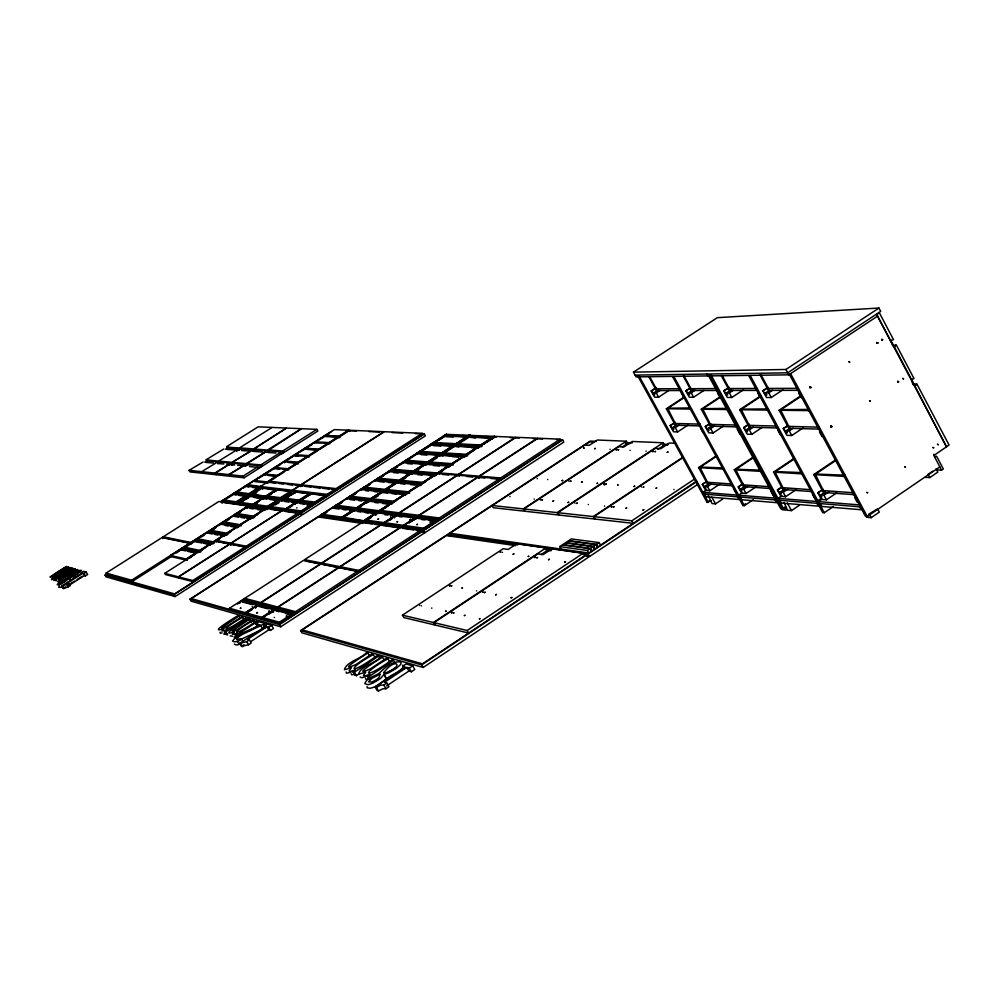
<?xml version="1.0" encoding="UTF-8"?>
<svg xmlns="http://www.w3.org/2000/svg" width="999" height="999" viewBox="0 0 999 999"><rect width="100%" height="100%" fill="white"/><g stroke="black" fill="none" stroke-linecap="round" stroke-linejoin="round"><path stroke-width="1.5" d="M365.534 678.246L366.034 679.382L368.281 679.22M351.186 673.726L351.66 674.824L355.519 674.138M203.122 462L189.073 470.329L189.997 471.903L202.61 473.276L201.673 471.665L189.073 470.329M223.676 449.051L206.019 459.802L219.418 461.238M229.133 465.084L229.183 464.148M251.024 451.073L232.63 461.963C235.477 462.724 228.471 466.808 233.928 463.361M876.785 343.356L878.321 342.844L877.459 342.857M898.026 381.78C899.312 380.582 898.501 383.416 897.614 381.306M367.008 686.55L367.22 687.799L370.055 688.249A11.701 2.972 -30.3 0 0 374.987 686.675C383.067 682.604 388.012 675.761 396.89 673.026M881.917 340.209C882.716 338.199 883.553 341.121 881.642 339.248M882.354 339.735L881.605 340.06M403.509 666.196L402.784 668.006L398.813 671.678M234.266 636.788L234.503 637.687L237.65 637.037M430.694 522.065L429.995 522.489L430.744 522.077M397.565 521.628L396.865 522.015L397.565 521.578M346.079 671.965L346.478 673.176L350.949 672.277M229.433 464.985L229.121 464.173L214.997 473.089L201.948 471.703L202.884 473.301L215.959 474.725L214.997 473.089M286.263 616.158L287 615.721L286.313 616.183M268.719 611.4L269.443 610.976L268.818 611.425M633.978 486.513L634.677 486.138M634.665 486.201L634.065 486.538M307.742 505.656L307.105 506.031L307.729 505.644M296.641 508.004L296.965 507.742M597.539 483.241L596.915 483.578L597.552 483.179M220.03 632.167L220.167 633.154L222.14 632.891M60.177 581.805L60.614 582.442M618.131 449.937L618.781 449.587L618.169 449.962M383.903 674.525L380.656 678.408L372.889 683.079A11.701 2.947 -30.3 0 1 367.957 684.652L364.822 683.666C367.058 676.785 376.735 676.223 380.744 671.815C385.789 666.645 393.556 660.701 401.123 662L400.699 664.41L396.715 668.081L389.273 672.552L383.903 674.525L385.989 678.121M652.759 451.648L653.446 451.286L652.846 451.673M510.077 496.503L509.827 496.69M568.756 481.168L569.043 480.931M394.218 517.682L394.93 517.282L394.243 517.707M547.602 479.595L547.789 479.42M897.751 382.105L897.739 381.431M876.772 342.42L877.184 343.356M57.892 580.981L57.805 581.693L60.402 580.956M51.623 578.995L51.523 579.695L54.083 578.97M237.65 465.297L245.304 466.021L247.627 463.761M224.475 632.617L223.976 634.353L227.06 633.703M69.318 578.409L61.513 583.866A7.755 1.274 -31 0 1 58.579 585.002L57.205 584.59L58.554 583.041L67.795 577.747L72.415 573.888L78.896 570.541L81.331 570.342L77.522 574.088L69.318 578.409L70.754 580.794M59.328 586.026L58.666 587.262L60.015 587.4A7.755 1.286 -31 0 0 62.949 586.263M604.183 485.039L604.557 484.977M54.495 579.17L53.821 580.431L56.006 579.857M830.718 426.898L830.931 425.961L831.23 426.898M266.895 452.36L269.293 450.749L268.306 449.575L301.311 428.683L286.613 428.059L254.133 448.576L255.107 449.737L252.747 451.311M267.195 452.385L269.58 450.237L254.395 449.026M259.915 467.382L262.375 465.746L261.363 464.547L279.695 452.922L279.882 454.258L280.969 454.046L260.077 467.669L249.45 466.508M281.868 453.471L284.303 451.835L283.304 450.636L316.87 429.358L317.844 431.031L282.03 453.746L278.933 453.246M220.304 462.112L217.645 463.424L219.93 461.138M238.524 450.249L240.747 448.089M238.798 450.274L241.046 448.838L240.522 447.952L254.907 449.013M234.216 463.386C228.184 466.87 236.139 462.874 232.904 461.988L250.699 450.849M252.447 451.286L254.72 449.075M243.331 466.034L228.808 474.562L215.285 473.126L216.234 474.75L229.782 476.223L228.808 474.562M243.631 466.058L243.169 465.484M247.54 464.61L233.704 463.336M245.604 466.046L248.014 464.435L247.128 463.636M204.795 462.225L207.005 460.801L206.343 460.039M225.349 449.275L227.635 447.752L226.686 446.64L258.142 426.835L271.84 427.422M431.531 608.129L431.93 608.104M274.475 617.494L274.201 617.444M534.115 499.038L534.315 499.113M414.061 520.117L414.273 520.192M388.711 672.015L395.666 667.956M641.445 486.838L641.483 487.037M788.998 373.663L865.546 516.358L867.244 516.508L939.847 466.895M866.745 517.282L871.165 517.682L879.307 512.112L877.559 508.841L868.518 514.335M925.211 477.335L929.782 477.597L937.824 472.102L936.1 468.843M936.912 469.905L941.57 470.154L943.331 468.956L936.6 456.231L934.852 457.43M932.654 471.203L928.059 474.338L929.782 477.597M748.763 375.612L822.676 512.574L824.275 512.724L833.278 506.605M708.079 374.812L780.856 508.891L783.84 509.153L786.4 507.43M784.09 502.497L787.549 510.264L791.47 510.614L799.237 505.357M836.725 492.832L826.423 499.825L821.453 499.438L817.856 492.757L822.989 489.273M817.856 492.757L822.239 490.184M853.683 492.769L822.889 490.559L823.913 492.47L824.787 491.883M818.381 492.794L820.616 496.928L821.94 497.04L820.816 494.967L825.311 491.92M820.816 494.967L823.925 495.192L829.083 491.708M820.504 498.888L816.683 501.473L777.984 498.364L781.842 495.754M822.09 499.013L818.268 501.598L859.402 504.895M811.101 489.71L782.442 487.649L783.441 489.51L784.29 488.936M795.841 489.835L785.626 496.728L780.956 496.366L777.434 489.872L780.107 493.931L781.355 494.03L780.269 492.02L784.789 488.973M780.269 492.02L783.191 492.232L788.298 488.786M824.5 494.505L813.76 474.575L835.501 459.915M816.57 473.464L835.851 460.452M742.457 492.632L738.623 495.204L775.012 498.126M784.028 491.471L773.551 472.14L794.193 458.291M776.248 471.066L794.118 459.065M743.356 483.441L738.224 486.875L741.645 493.169L746.053 493.518L756.343 486.6M672.614 376.685L742.931 505.556L745.516 503.821M742.931 505.556L744.342 505.681L753.383 499.587M777.434 489.872L781.255 487.3M777.934 489.91L781.755 487.337M637.724 375.824L707.117 502.397L709.69 500.674M707.117 502.397L711.026 500.786M738.224 486.875L742.544 484.328M708.266 495.479L712.025 503.558L715.521 503.871L722.901 498.926M770.454 486.788L742.919 484.802L743.893 486.613L745.192 486.088L740.921 488.948L741.982 490.896L740.808 490.809L738.686 486.913M740.921 488.948L743.668 489.16L748.825 485.701M594.318 442.07L589.647 441.858L449.95 533.254L588.773 553.009L696.403 481.268M402.709 666.221L405.082 666.907L375.037 686.912L377.147 690.534L378.509 690.971L382.929 688.748L385.914 688.736L388.973 686.688L386.85 683.054L384.453 682.305L406.818 667.419L409.278 668.131L411.376 671.765L414.785 669.492L412.674 665.858L406.094 663.973L402.709 666.221L404.108 668.631M300.599 630.569L421.678 664.897L586.763 554.87L588.199 557.417L423.164 667.469L301.91 632.829L300.599 630.569L447.09 534.74L517.694 544.917M449.538 536.201L448.264 533.966L588.099 553.983L696.865 481.493M586.45 556.081L589.522 556.53L698.251 484.028M803.271 427.822L791.757 435.514L786.9 435.352L783.253 428.608L787.15 426.011M783.253 428.608L787.674 426.024M720.067 483.941L709.839 490.771L705.694 490.447L702.334 484.328L706.231 481.73M702.334 484.328L706.668 481.768M783.778 428.621L786.026 432.804L787.324 432.842L786.201 430.744L790.097 428.146M702.784 484.365L704.857 488.149L705.968 488.236L704.932 486.338L708.766 483.778M786.201 430.744L789.235 430.831L793.081 428.271M704.932 486.338L707.529 486.538L711.363 483.978M744.492 488.523L734.265 469.755L753.446 456.943M736.862 468.706L753.621 457.505M706.755 489.735L702.871 492.332L737.225 495.092M762.112 427.472L751.81 434.328L747.227 434.178L743.681 427.622L748.825 424.213M383.853 659.54L382.492 657.192L380.881 656.73C376.123 662.874 360.04 666.271 358.616 674.15L365.734 672.24L363.411 675.411L364.885 675.898L369.98 674.375L367.245 676.186L368.856 676.698L393.469 660.339L394.855 662.724M743.681 427.622L749.312 424.225M744.168 427.634L746.365 431.693L747.589 431.73L746.49 429.707L750.349 427.135M746.49 429.707L749.35 429.782L753.209 427.21M789.947 430.369L779.108 410.239L801.036 395.666M781.892 409.091L801.36 396.153M707.854 484.54L698.588 467.594L716.695 455.556M701.086 466.583L716.47 456.343M375.037 686.912L376.398 687.349L380.819 685.114L383.791 685.089L386.85 683.054M409.278 668.131L412.674 665.858M583.354 553.109L552.135 548.651L543.044 554.67L537.762 553.883L434.003 622.652L467.17 630.494L583.354 553.109L584.79 555.656L422.477 663.823L302.247 629.894L446.403 535.576L515.596 545.616M561.138 549.075L559.74 546.59L587.337 550.461L589.997 548.688L591.42 551.236M593.056 546.653L565.322 542.882L562.724 544.605L590.397 548.426L593.056 546.653L594.48 549.2M596.103 544.63L568.306 540.909L565.721 542.619L593.443 546.391L596.103 544.63L597.527 547.165M599.15 542.594L571.291 538.923L568.693 540.646L596.503 544.355L599.15 542.594L600.574 545.142M631.88 520.791L633.291 523.339L595.317 519.093L593.943 516.633L631.88 520.791L695.017 478.746M386.563 685.926L408.916 671.041L411.376 671.765M723.438 426.098L713.061 432.979L708.753 432.842L705.294 426.486L707.891 430.432L709.04 430.469L707.966 428.496L710.664 428.571L714.56 425.999M749.612 427.947L739.735 409.715L760.551 395.954M782.854 389.847L771.29 397.515L766.483 397.502L762.824 390.709L765.609 394.917L766.882 394.917L765.758 392.819L769.605 390.259M742.419 408.603L760.439 396.678M375.312 658.029L373.276 654.545C345.554 669.792 348.938 676.173 377.035 655.631L378.633 656.081L379.995 658.416M765.758 392.819L768.755 392.819L772.614 390.259M358.966 673.975L356.418 675.674L354.857 675.174L352.809 671.678L355.507 669.892L350.524 671.403L349.101 670.928L351.398 667.819L344.443 669.705C345.991 661.95 361.675 658.641 366.433 652.584L367.994 653.021L369.33 655.332M366.433 663.91L370.242 661.388M352.809 671.678L354.37 672.165L378.633 656.081M546.191 547.802L516.982 543.618L508.154 549.45L503.196 548.701L402.435 615.184L433.454 622.514L546.191 547.802L547.577 550.262L541.108 554.557M593.319 516.57L594.68 519.03L559.128 515.059L557.792 512.687L593.319 516.57L682.779 457.28M593.943 516.633L682.604 457.879M382.492 657.192C380.656 658.116 348.676 678.296 370.242 668.955L386.326 658.291L387.949 658.753L389.997 662.3M387.949 658.753C359.665 674.3 363.486 680.756 391.833 659.877L393.469 660.339M559.74 546.59L562.337 544.867L589.997 548.688M73.701 577.122L74.913 576.323M390.497 516.92L390.584 516.87M675.312 422.24L670.167 425.624L673.551 431.793L677.622 431.93L687.924 425.137M557.205 512.612L558.541 514.997L525.187 511.276L523.888 508.966L557.205 512.612L663.099 442.757L664.397 445.129L657.941 449.388M728.908 387.462L723.738 390.859L727.309 397.452L731.83 397.465L743.481 389.785M557.792 512.687L655.244 448.389L660.826 448.651L669.367 443.019L675.336 443.269M877.597 316.109L788.798 374.837L636.088 376.885L633.478 372.14L785.913 369.48L878.945 308.029L880.706 311.351L787.712 372.827L635.114 375.112M705.294 426.486L709.178 423.913M705.756 426.498L709.64 423.926M736.763 426.885L710.988 426.186L709.989 424.375L710.826 423.826M762.824 390.709L767.956 387.312M763.336 390.709L767.182 388.161M367.994 653.021C366.271 653.908 334.665 673.788 355.856 664.585L371.703 654.095L373.276 654.545M707.966 428.496L711.862 425.924M523.326 508.903L524.625 511.213L493.269 507.717L492.007 505.482L523.326 508.903L626.373 441.221L627.634 443.519L622.414 446.953M689.76 388.261L685.851 390.821L689.335 397.215L693.581 397.227L704.008 390.384M523.888 508.966L618.693 446.69L623.938 446.928L632.255 441.471L663.099 442.757M670.167 425.624L674.462 423.089M723.738 390.859L729.395 387.462M670.604 425.636L672.702 429.458L673.788 429.495L672.739 427.572L676.598 425.037M710.851 426.785L701.273 409.203L720.616 396.466M757.08 388.474L728.758 388.561L729.782 390.447L730.631 389.885M724.225 390.859L726.435 394.942L727.647 394.942L726.535 392.907L731.118 389.885M703.858 408.116L720.766 396.978M672.739 427.572L675.274 427.647L679.145 425.099M726.535 392.907L729.357 392.907L733.241 390.347M656.355 387.587L651.186 390.971L654.582 397.177L658.603 397.19L668.943 390.409M685.851 390.821L690.209 388.261M717.482 388.599L690.559 388.686L691.545 390.522L692.382 389.972M686.301 390.821L688.461 394.78L689.597 394.78L688.511 392.807L692.844 389.972M675.711 425.824L666.358 408.741L683.316 397.614M688.511 392.807L691.171 392.807L695.017 390.272M668.855 407.679L684.377 397.502M250.724 641.62L268.768 629.87L270.554 630.394L273.489 628.471L271.666 625.362L266.883 623.988L263.961 625.898L265.172 627.959M294.418 613.199L294.842 613.935L279.982 623.613L279.558 622.889L294.668 613.261L293.132 614.273L275.811 609.652L275.387 608.94L276.898 607.954L277.56 608.741L274.65 610.626M438.174 519.48L438.586 520.204L424.188 529.595L423.763 528.871L438.461 519.517L438.049 518.781L418.019 516.196L416.558 517.157L416.958 517.869L436.975 520.491L438.461 519.517M263.961 625.898L265.684 626.398L239.698 643.319L241.533 646.415L248.539 644.742L251.186 643.019L249.35 639.909L247.615 639.36L266.945 626.76L268.731 627.285L270.554 630.394M189.91 599.2L279.458 624.575L422.639 531.206L423.888 533.391L280.744 626.785L191.071 601.161L189.91 599.2L318.843 516.246L372.265 523.951M445.267 435.839C443.943 434.203 445.641 437.212 446.59 434.99L446.228 434.34L319.892 515.584L423.788 530.457L562.649 439.91L563.848 442.07L425.037 532.642L421.978 532.192M651.186 390.971L655.481 388.436M680.444 388.723L655.868 388.798L656.842 390.572L657.667 390.047M651.61 390.959L653.721 394.805L654.795 394.817L653.733 392.882L658.091 390.047M653.733 392.882L656.243 392.894L660.127 390.347M448.264 533.966L590.222 441.083L596.453 441.358M255.444 623.226L253.659 620.192L252.472 619.855L236.726 630.107L232.23 631.143L249.663 619.043L251.448 622.065M633.478 372.14L717.319 317.67L878.945 308.029M253.659 620.192C230.469 633.091 230.532 638.885 256.493 621.003L257.692 621.353L236.363 635.227L235.19 634.852L237.562 633.316L232.33 634.328L234.565 631.693C215.347 638.461 250.05 617.757 248.489 618.706L249.663 619.043M273.589 609.74L257.03 605.319L245.579 612.737L261.925 617.32L273.589 609.74L274.013 610.464L262.113 617.969L262.525 618.693M258.391 604.42L274.987 608.828L276.498 607.854L276.923 608.566L275.412 609.552L258.391 604.42L259.877 603.458L260.289 604.158M261.139 602.647L277.784 607.017L338.723 567.395L320.954 563.861L261.139 602.647L261.963 604.045M339.872 566.645L400.012 527.547L381.131 524.825L322.078 563.124L322.889 564.522L340.696 568.081L339.872 566.645L322.078 563.124M385.527 524.1L384.465 522.664L403.421 525.337L414.735 517.981L415.134 518.681L417.969 516.845L417.557 516.133L398.351 513.661L396.915 514.597L416.496 517.807L416.096 517.095L396.915 514.597M416.096 517.095L417.557 516.133M413.698 515.984L400.374 514.26L399.575 512.862L418.806 515.334L477.934 476.885L478.746 478.296M263.399 618.93L262.312 617.432L273.988 609.852L291.271 614.472L291.696 615.197L279.558 622.889M279.021 608.553L278.184 607.117L339.148 567.482L357.692 571.166L358.529 572.627M340.297 566.733L358.866 570.404L359.702 571.865L341.134 568.156L340.297 566.733L400.474 527.609L420.167 530.444L421.004 531.893L280.232 623.688L191.308 598.601L318.182 516.97L362.687 523.439M404.97 526.86L403.871 525.399L415.197 518.031L435.177 520.666L435.589 521.391L423.763 528.871M420.079 516.808L419.268 515.397L478.434 476.923L499.587 478.671L500.399 480.119M484.89 477.997L480.344 477.622L479.545 476.198L537.949 438.224L560.189 439.173L560.988 440.609L424.475 529.632L364.423 521.091M276.923 608.566L274.013 610.464M403.958 526.723L403.546 526.011L406.343 524.413M408.853 522.777L412.624 520.317M269.218 613.935L273.114 611.413M409.315 522.839L413.087 520.379M416.958 517.869L418.706 516.945M417.232 517.907L415.884 518.781L415.197 518.031M415.522 519.193L417.969 516.845M257.68 626.947L255.881 623.888L259.141 621.765L265.085 623.476L266.296 625.524M249.45 630.931L256.98 626.036M255.881 623.888L260.589 625.262C251.161 629.757 239.148 632.367 232.567 640.996C235.202 644.193 248.039 636.488 236.626 639.572L237.799 637.374L242.133 634.527L265.085 623.476M234.378 644.068C236.263 646.316 240.422 643.868 242.22 642.444M239.698 643.319L246.703 641.633L249.35 639.909M268.731 627.285L271.666 625.362M241.533 646.415L244.131 644.73M262.312 617.432L279.37 622.227L291.271 614.472M275.387 608.94L292.695 613.536L294.243 612.537L294.668 613.261M278.184 607.117L295.542 611.675L357.692 571.166M358.866 570.404L420.167 530.444M403.871 525.399L423.638 528.184L435.177 520.666M416.558 517.157L436.551 519.767L438.049 518.781M419.268 515.397L439.323 517.957L499.587 478.671M479.545 476.198L500.724 477.934L560.189 439.173M240.197 617.981L239.023 615.983L221.79 627.909L226.211 626.885L241.758 616.77L244.093 619.105M256.643 605.207L240.759 600.961L229.52 608.229L245.205 612.637L258.192 604.969M295.542 611.675L296.403 613.149L243.556 599.15L242.095 600.099L258.017 604.32L259.503 603.359L259.915 604.058M244.792 598.351L260.751 602.547L320.542 563.773L303.496 560.377L244.792 598.351L245.604 599.725M304.595 559.665L321.666 563.036L380.694 524.762L362.562 522.165L304.595 559.665L305.394 561.038M366.883 521.441L365.846 520.042L384.028 522.602L395.129 515.397L395.529 516.096M378.059 512.137L396.466 514.535L397.902 513.598L398.301 514.298L396.865 515.234L378.059 512.137L379.47 511.226L397.902 513.598M380.669 510.439L399.125 512.812L457.18 475.162L437.699 473.551L380.669 510.439L381.456 511.813L390.696 513.011M438.773 472.852L458.279 474.45L515.596 437.287L495.104 436.413L438.773 472.852L439.548 474.213M384.465 522.664L395.579 515.459L414.735 517.981M399.575 512.862L457.654 475.199L477.934 476.885M458.741 474.488L516.083 437.3L537.425 438.211L479.058 476.161L458.741 474.488L459.528 475.886M396.603 515.197L395.267 516.058L390.796 515.472M245.804 613.973L245.392 613.274L251.973 609.215M388.124 520.904L390.597 519.293M252.347 609.315L246.216 613.498M259.041 605.194L257.667 606.081L267.919 608.828M389.81 520.154L392.27 518.556M396.241 516.196L397.577 515.322M242.907 617.107C220.13 629.795 219.905 635.551 245.667 617.894L248.014 620.242M224.625 631.555L225.774 631.905L227.56 634.927L226.411 634.565L224.625 631.555L226.973 630.032L221.853 631.043L224.076 628.446C205.17 635.152 239.485 614.685 237.874 615.659L239.023 615.983M225.774 631.905L246.84 618.231M354.907 510.152L354.283 509.453L354.907 510.152L353.634 510.976L353.009 510.277L342.345 517.145L343.356 518.518L322.502 515.546L321.753 514.235L342.108 517.12L352.759 510.239L353.147 510.914L350.274 510.526M354.046 509.415L354.42 510.089L333.903 506.78L355.806 509.19M348.676 508.054L336.588 506.481L335.839 505.182L356.493 507.842L367.108 500.986L367.495 501.648M368.381 500.162L368.768 500.824L347.952 497.739L368.381 500.162L369.767 499.275L370.392 499.975L370.017 499.3L368.631 500.199L369.268 500.886L368.631 500.199M355.219 497.989L350.624 497.452L349.875 496.153L370.829 498.588L381.418 491.758L381.805 492.42M382.692 490.934L383.067 491.608L361.963 488.723L382.692 490.934L384.066 490.047L384.69 490.746L384.315 490.084L382.942 490.971L383.566 491.658L382.942 490.971M370.417 489.06L364.623 488.449L363.873 487.15L385.127 489.373L395.679 482.554L396.066 483.229M383.591 475.524L378.446 478.833L378.309 478.209L399.375 480.182L400.137 481.655L399.5 480.969L397.327 482.405L376.311 480.394L375.936 479.745L396.953 481.743L398.314 480.856L398.951 481.543L398.576 480.881L397.202 481.768L397.839 482.455L397.202 481.768M399.375 480.182L409.902 473.389L410.277 474.05L405.719 473.663M405.706 482.03L401.061 481.593L400.299 480.269L410.839 473.464L411.226 474.138L412.737 473.339L414.11 472.452L413.736 471.79L411.538 473.239L389.86 470.779L411.163 472.577L412.525 471.69L413.161 472.377L412.787 471.715L411.426 472.589L412.05 473.276L411.426 472.589M397.502 466.583L392.357 469.88L392.232 469.255L413.586 471.016L424.076 464.248L424.45 464.91L421.378 464.672M415.284 472.415L414.523 471.091L425.037 464.31L425.412 464.985L426.935 464.185L428.296 463.311L427.922 462.637L425.711 464.098L403.746 461.85L425.337 463.436L426.698 462.549L427.072 463.211M412.4 462.025L406.356 461.588L405.619 460.289L427.747 461.875L438.211 455.132L438.586 455.794L435.676 455.606M442.432 454.183L442.058 453.521L439.835 454.982L417.594 452.947L439.46 454.32L440.821 453.446L441.196 454.108M430.544 445.492L420.317 452.072L419.955 451.423L441.87 452.772L452.297 446.041L452.672 446.703M431.768 444.705L431.393 444.056L453.546 445.229L454.907 444.355L455.282 445.017M436.663 441.558L434.115 443.194L433.741 442.545L455.944 443.693L466.346 436.975L466.72 437.637M470.579 436.026L470.204 435.364L467.969 436.838L445.167 435.202L467.594 436.176L468.943 435.302L469.318 435.964M354.283 509.453L355.906 508.591L354.533 509.478M356.868 508.503L367.357 501.011L367.994 501.71L369.268 500.886M370.829 498.588L371.453 499.288L371.079 498.613L381.668 491.783L382.305 492.482M397.24 483.341L396.865 482.667L385.502 490.034L395.941 482.579L396.566 483.266L397.839 482.455M399.75 480.844L410.164 473.414L410.789 474.1L412.05 473.276M414.223 471.703L413.836 471.041L424.338 464.26L424.975 464.947L426.236 464.135L425.599 463.449L426.236 464.135M425.599 463.449L427.222 462.587L425.861 463.474M428.121 462.537L438.474 455.144L439.11 455.831L440.372 455.02L439.722 454.333L440.372 455.02M439.722 454.333L441.346 453.471L439.997 454.358M442.245 453.434L452.572 446.053L453.209 446.728L454.458 445.929L453.821 445.254L454.458 445.929M453.821 445.254L455.444 444.393L456.193 445.716M456.318 444.355L466.62 436.988L467.257 437.662L468.506 436.863L467.869 436.188L468.506 436.863M467.869 436.188L469.48 435.327L470.229 436.65M353.246 510.302L342.345 517.145M356.73 507.867L367.607 501.048M368.881 500.224L370.254 499.338L371.029 500.661M371.079 498.613L381.918 491.808M383.191 490.996L384.565 490.109L385.327 491.433M385.377 489.398L396.191 482.604M397.452 481.793L398.826 480.906L399.588 482.23M399.625 480.207L410.414 473.426M411.675 472.614L412.787 471.715M413.836 471.041L424.6 464.285M428.009 461.9L438.736 455.157M442.132 452.784L452.834 446.066M454.083 445.267L455.444 444.393M456.218 443.706L466.883 437M468.131 436.201L469.48 435.327M342.982 517.245L365.01 520.979L364.872 520.329L365.659 521.703L343.756 518.581L342.982 517.245L353.658 510.364L354.283 511.063M356.943 509.34L355.557 510.239L354.932 509.54C356.243 507.242 358.042 511.013 356.493 507.842M371.491 511.026L358.154 509.29L357.38 507.954L368.269 501.123L368.643 501.785L366.283 503.309M369.68 500.936L369.293 500.274L370.916 499.413L371.303 500.074L369.917 500.961L368.394 501.76L368.019 501.098M371.728 498.701L382.592 491.883L371.728 498.701L372.502 500.024M385.864 490.871L384.24 491.733L383.604 491.033C384.902 488.761 386.738 492.495 385.127 489.373M386.8 490.796L386.039 489.473L396.865 482.667M399.887 481.63L398.514 482.517L397.877 481.83L399.5 480.969M412.487 473.314L412.112 472.652L413.736 471.79M426.673 464.16L426.286 463.499L427.922 462.637M439.173 455.194L428.708 461.95L439.435 455.207L439.822 455.869L439.435 455.207M440.434 454.383L441.071 455.057L440.434 454.383L442.058 453.521M443.593 454.158L442.832 452.834L453.284 446.091L453.921 446.765L453.284 446.091M455.944 443.693L456.793 445.104L455.169 445.966L454.533 445.292L455.881 444.418L456.531 445.092M457.679 445.067L456.93 443.743L467.332 437.025L467.982 437.699L467.332 437.025M469.13 436.238L492.682 437.262L493.056 437.937L469.505 436.9L469.13 436.238L470.479 435.377L470.854 436.039L468.956 436.888L468.581 436.213L470.204 435.364M343.231 517.27L353.896 510.389M354.932 509.54L356.556 508.678M357.38 507.954L368.269 501.123M369.293 500.274L370.916 499.413M383.604 491.033L385.239 490.172M400.299 480.269L411.101 473.489L411.476 474.15M414.523 471.091L425.287 464.335L425.412 464.985M442.832 452.834L453.546 446.103M433.241 444.792L453.921 445.891L456.156 444.43M456.93 443.743L467.607 437.038M343.469 517.307L354.146 510.427L376.173 513.961L377.485 513.111L376.835 512.4L377.222 513.086M355.419 509.602L356.805 508.703L377.997 511.451L378.384 512.137L376.973 513.049L355.419 509.602L395.129 515.397M357.867 508.016L368.506 501.148L389.947 503.721L379.083 510.751L357.63 507.992M392.657 501.96L371.166 499.438L369.78 500.324L391.246 502.872L392.657 501.96L393.306 502.672L392.919 501.998L391.508 502.909L392.157 503.621L391.508 502.909M371.978 498.726L372.615 499.425L372.227 498.751L382.842 491.908L404.97 494.93L402.073 494.617M384.103 491.096L406.268 494.093L384.103 491.096L385.489 490.197L407.667 493.181M386.039 489.473L386.925 490.184L386.538 489.522L397.115 482.692L419.168 484.815L419.555 485.502M397.577 482.43L399.762 480.994L422.515 483.778L422.127 483.104L420.716 484.003L421.378 484.715L420.716 484.003M400.562 480.294L401.198 480.981L400.811 480.307L411.363 473.514L433.703 475.412L434.09 476.098M436.775 474.35L435.377 475.262L412.624 472.702L413.986 471.815L436.388 473.676L437.05 474.375L436.663 473.701L435.264 474.6L435.914 475.299L435.264 474.6M414.785 471.116L415.422 471.803L415.047 471.128L425.549 464.348L448.189 466.034L448.576 466.72M425.974 464.11L428.171 462.662L450.874 464.31L451.536 465.01L451.148 464.323L449.75 465.222L450.412 465.921L449.75 465.222M428.971 461.963L429.607 462.649L429.22 461.988L439.71 455.219L462.637 456.693L463.024 457.367M465.696 455.644L464.31 456.543L441.333 455.082L440.959 454.42L442.32 453.534L465.309 454.97L465.971 455.656L465.596 454.982L464.198 455.881L464.86 456.58L464.198 455.881M443.106 452.847L443.743 453.521L443.369 452.859L453.808 446.128L477.047 447.377L477.435 448.052L471.228 447.714M455.069 445.317L456.418 444.443L479.707 445.654L480.094 446.328L478.708 447.227L455.444 445.979L455.069 445.317L478.321 446.553L479.707 445.654M457.192 443.756L457.842 444.43L457.467 443.768L467.882 437.05L491.408 438.086L491.783 438.761M355.319 510.202L354.033 511.026L353.658 510.364M382.717 492.519L383.991 491.708M398.264 482.492L396.99 483.316L396.615 482.642M439.548 455.856L440.809 455.044M453.658 446.753L454.907 445.954M467.707 437.687L468.956 436.888M359.19 507.892L361.551 506.368M376.148 497.14L378.509 495.616M400.936 480.956L405.619 477.934M415.159 471.778L418.918 469.542M429.345 462.624L437.462 457.579M446.091 451.823L452.609 447.614M457.567 444.418L466.945 438.549M364.373 520.267L375.274 513.211M376.573 512.362L377.997 511.451M372.227 498.751L393.743 501.261L404.583 494.255M405.881 493.419L407.28 492.507M386.538 489.522L408.366 491.808L419.168 484.815M420.454 483.978L420.841 484.665L398.389 481.88L420.454 483.978L421.853 483.079M400.811 480.307L422.939 482.38L433.703 475.412M412.624 472.702L434.99 474.575L436.388 473.676M415.047 471.128L437.462 472.977L448.189 466.034M451.261 464.985L449.862 465.884L426.81 463.536L449.475 465.209L450.874 464.31M429.22 461.988L451.948 463.611L462.637 456.693M440.959 454.42L463.923 455.856L465.309 454.97M443.369 452.859L466.383 454.27L477.047 447.377M457.467 443.768L480.769 444.967L491.408 438.086M492.682 437.262L494.055 436.363L494.443 437.05M364.623 520.304L375.524 513.249L376.173 513.961M376.835 512.4L378.509 511.513L379.283 512.887M379.333 510.776L390.459 503.783L379.595 510.814C381.044 511.538 377.684 515.059 376.748 512.986L365.846 520.042M393.743 501.261L394.393 501.973L394.006 501.286L404.845 494.28L405.494 494.992L404.845 494.28M406.143 493.444C409.74 491.795 405.407 492.944 406.531 494.118M408.366 491.808L409.016 492.507L408.628 491.833L419.43 484.84L420.079 485.551L419.43 484.84M423.588 483.079L423.201 482.405L433.966 475.437L434.627 476.136L435.914 475.299M437.462 472.977L438.124 473.688L437.737 473.002L448.464 466.058L449.125 466.758L450.412 465.921M451.948 463.611L452.609 464.31L452.222 463.636L462.924 456.705L463.586 457.405L464.86 456.58M469.418 453.434L467.045 454.97L466.658 454.295L477.322 447.39L477.984 448.089L479.27 447.252L478.608 446.565L478.983 447.24M478.608 446.565L480.269 445.679L481.031 447.04M480.769 444.967L481.431 445.654L481.056 444.98L491.683 438.099L492.357 438.786L493.631 437.962L492.957 437.275L493.631 437.962M492.957 437.275L494.63 436.388L493.244 437.287M364.872 520.329L375.774 513.274M377.085 512.437L378.509 511.513M391.77 502.934L392.919 501.998M405.107 494.305L394.006 501.286M408.628 491.833L419.692 484.865M420.991 484.028L422.127 483.104M434.24 475.462L423.201 482.405M435.527 474.625L436.663 473.701M448.738 466.083L437.737 473.002M450.025 465.247L451.148 464.323M463.199 456.73L452.222 463.636M464.485 455.894L465.871 454.995L466.633 456.356M466.658 454.295L477.609 447.402M478.883 446.578L480.269 445.679M481.056 444.98L491.97 438.111M365.971 520.167L372.028 516.246M384.303 508.304L389.135 505.182M369.543 500.299L391.645 503.558L393.044 502.647M394.13 501.948L396.541 500.387M425.711 481.506L423.326 483.054L422.939 482.38M439.036 472.889L442.619 470.579M466.383 454.27L466.77 454.957L473.876 450.349M481.156 445.641L484.702 443.344M487.062 441.82L490.609 439.523M383.354 509.115L385.764 507.554M435.651 475.287L437.05 474.375M439.31 472.914L442.894 470.591M464.585 456.555L465.971 455.656M483.803 444.13L490.884 439.548M237.412 604.07L239.91 602.459M366.233 520.729L371.079 517.582M242.732 600.836L241.383 601.71L240.759 600.961M426.698 462.549L405.082 460.989L321.316 514.96L325.924 515.621M406.106 460.327L444.767 435.539M445.167 435.202L446.478 434.353L468.943 435.302M347.864 498.339C347.227 496.703 348.863 499.275 346.616 499.138L346.241 498.489L346.84 499.163M361.863 489.323C361.238 487.687 362.862 490.259 360.614 490.122L360.239 489.473L360.851 490.147M375.824 480.344C375.199 478.708 376.835 481.281 374.588 481.143L374.213 480.494L374.825 481.168M389.747 471.391C389.123 469.755 390.746 472.315 388.511 472.177L388.136 471.54L388.748 472.202L386.176 473.863M403.621 462.462C403.009 460.826 404.632 463.386 402.385 463.249L402.023 462.599L402.634 463.274L400.062 464.922M440.821 453.446L418.931 452.085L419.293 452.734L416.233 454.345L415.859 453.696L416.483 454.358L406.231 460.964M322.352 514.922L327.572 511.563M336.438 505.856L341.646 502.509M350.487 496.828L355.669 493.494M364.485 487.824L369.655 484.49M426.311 453.071L420.179 452.684L419.443 451.398L420.067 452.06L430.282 445.479M431.506 444.692C429.445 443.743 433.966 445.204 432.729 443.206L454.907 444.355M438.623 444.068L433.966 443.818L433.229 442.52L433.853 443.181L444.043 436.625L443.419 435.964L444.043 436.625M323.888 514.11L326.498 512.437M337.974 505.057L341.883 502.547M352.01 496.016L355.906 493.518M366.021 487.012L369.892 484.515M379.97 478.034L383.841 475.549M393.893 469.08L397.739 466.595M407.767 460.152L410.327 458.504M439.21 439.922L444.305 436.638M445.529 435.851L446.853 435.002L446.478 434.353M231.83 544.48L230.981 543.206L281.955 510.576M231.094 543.231L282.068 510.589M289.698 499.999L285.264 499.425L284.752 498.226L299.101 500.074L309.103 493.668L310.04 494.942M272.153 507.967L271.228 506.718L285.776 508.766L295.816 502.347L296.179 502.959L291.671 502.372M297.015 501.573L297.377 502.197L282.28 499.65L297.015 501.573L298.314 500.736L298.676 501.361L295.966 502.934M287.063 510.089L286.126 508.816L296.166 502.385L311.8 505.032L308.604 504.607M297.365 501.623L313.024 504.245L297.365 501.623L298.676 500.786L314.348 503.396L301.373 511.538L301.748 512.175L314.348 503.396M299.887 500.174L314.772 502.085L315.734 503.371L300.399 501.386L299.887 500.174L309.89 493.756L324.937 495.554L325.899 496.853M286.301 509.977L285.939 509.353L291.159 506.181M299.101 500.074L299.463 500.699L309.678 494.318M290.259 507.03L292.769 505.419M297.727 502.247L299.25 501.436L296.74 503.034M301.286 499.962L310.252 494.38L309.89 493.756M301.498 499.987L310.252 494.38M314.772 502.085L324.937 495.554M245.23 546.865L215.397 540.996L164.76 573.339L192.757 580.531L245.23 546.865L245.979 548.139M246.266 546.203L247.015 547.477L217.108 541.583L216.396 540.359L246.266 546.203L298.164 512.912L298.901 514.173L174.663 593.906L106.231 574.6M286.126 508.816L301.223 510.939L311.426 504.395M312.65 503.608L313.973 502.759M327.098 494.343L327.834 495.616L293.369 491.52L292.657 490.297L327.098 494.343L335.015 489.26L335.739 490.534M301.973 486.014L301.261 484.802L336.026 488.611L422.202 433.329L422.927 434.59L301.96 512.212L222.29 500.874L331.531 431.493M325.537 496.216L315.359 502.747M105.02 575.124L173.926 594.667L300.287 513.573L301.386 515.484L175.062 596.578L106.056 576.86L105.02 575.124L107.63 573.463M301.311 512.912L424.325 433.966L425.399 435.864L302.41 514.822L301.311 512.912L221.066 501.423L222.078 503.146M267.233 497.09L266.733 495.916L280.457 497.677L290.247 491.421L291.159 492.669L281.368 498.926L268.644 497.277M254.37 505.444L253.484 504.22L267.395 506.168L277.372 500.487M278.396 499.15L278.758 499.75L264.31 497.315L280.032 498.938L267.545 506.755L267.907 507.367L280.032 498.938M292.32 490.259L293.019 491.471L261.226 487.699L260.539 486.525L292.32 490.259L299.937 485.389L300.649 486.6M268.843 481.243L300.924 484.765L383.978 431.705L349.026 430.232L268.843 481.243L269.518 482.417L275.637 483.091M292.657 490.297L300.287 485.427L335.015 489.26M301.261 484.802L384.365 431.718L422.202 433.329M280.457 497.677L280.806 498.289L290.809 492.057M198.764 551.061L183.004 547.677L181.731 548.488L199.126 551.673M200.861 551.735L184.703 548.251L183.991 547.052L199.763 550.424L209.753 544.043L210.489 544.73L211.688 543.968L211.139 543.319L211.688 543.968M212.238 542.457L196.216 539.26L194.955 540.072L210.939 543.281L212.238 542.457L212.787 543.106L211.488 543.931M197.902 539.835L197.203 538.636L213.237 541.82L223.202 535.452L223.751 536.101M226.236 534.515L224.75 535.302L208.129 531.668L224.388 534.69L225.687 533.866L226.236 534.515L224.937 535.339L224.575 534.727L226.061 533.941L226.785 535.164M230.956 531.505L227.223 533.878L226.873 533.266L227.784 534.527L211.076 531.431L210.377 530.232L226.673 533.229L236.601 526.885L237.35 527.572L238.549 526.81L237.987 526.161L238.549 526.81M239.635 525.949L238.149 526.735L221.641 523.351L237.799 526.123L239.086 525.299L239.635 525.949L238.349 526.773M223.888 521.928L240.072 524.675L249.975 518.344L250.337 518.956L247.352 518.481M252.809 517.382L251.523 518.194L234.765 514.997L251.161 517.582L252.847 516.833L253.559 518.056M236.988 513.573L253.434 516.133L263.311 509.827L264.073 510.501L263.511 509.852M247.839 506.655L266.134 508.866M186.426 559.103L196.441 552.697M198.014 552.547L197.652 551.935L199.138 551.148L199.862 552.372M202.809 549.487L200.312 551.073L199.95 550.461L210.127 544.118L210.489 544.73M211.139 543.319L212.625 542.532L213.336 543.756M213.237 541.82L213.786 542.469L213.424 541.858L223.576 535.526L223.938 536.138L225.137 535.377L224.575 534.727M226.873 533.266L237 526.96L237.35 527.572M237.987 526.161L239.285 525.337M240.072 524.675L240.634 525.312L240.272 524.7L250.374 518.406L250.724 519.018L252.847 516.833M263.711 509.89L253.634 516.171L254.545 517.42M264.698 509.103L265.247 509.74L264.698 509.103L266.184 508.304L266.895 509.527M216.396 540.359L266.483 508.354L298.164 512.912M195.367 554.07L186.613 559.677L186.251 559.053L196.266 552.659L180.557 549.238L170.742 555.494L171.453 556.705L185.889 560.039M199.763 550.424L200.125 551.036L206.368 547.052M183.991 547.052L193.781 540.809L211.301 543.893L212.6 543.069M216.084 540.834L219.817 538.449M226.673 533.229L227.035 533.841L230.757 531.468M255.032 515.959L257.492 514.385M189.298 558.116L191.796 556.518M216.284 540.871L220.017 538.486M253.009 517.407L251.923 518.256M255.232 515.984L257.692 514.41M271.228 506.718L281.094 500.412L295.816 502.347M282.28 499.65L283.566 498.838L298.314 500.736M284.752 498.226L294.593 491.945L309.103 493.668M275.287 504.957L278.983 502.597M282.642 500.262L283.916 499.45L284.478 500.087M286.139 498.026L294.955 492.557L291.258 494.905M281.656 501.048L284.128 499.475M286.338 498.051L288.798 496.478M224.176 501.148L223.314 499.962L236.189 501.773L245.667 495.754L246.004 496.341L236.526 502.36L248.376 494.83L234.977 492.557L235.314 493.131M248.376 494.83L247.14 495.616L233.766 493.331L246.803 495.029L248.027 494.243M236.251 492.544L235.914 491.97L248.976 493.643L258.429 487.624L258.766 488.211L249.313 494.23L261.126 486.713L247.552 484.577L248.064 485.177L243.232 488.111M261.126 486.713L259.902 487.5L246.341 485.352L259.565 486.913L260.789 486.126M267.195 481.905L268.069 483.091L254.72 481.605L254.233 480.469L267.195 481.905L276.611 475.911L263.511 474.575L263.848 475.149M264.922 475.124L264.435 473.988L277.547 475.324L286.95 469.343L287.475 469.942M279.645 469.08L275.1 468.656L274.613 467.52L287.887 468.743L297.252 462.787L298.127 463.973M285.252 462.212L284.777 461.076L298.189 462.187L307.542 456.243L308.079 456.843M298.489 456.006L295.379 455.769L294.905 454.632L308.479 455.644L317.807 449.712L318.144 450.299M305.357 448.788L305.02 448.214L318.743 449.113L328.047 443.194L328.384 443.781M315.447 442.382L315.11 441.808L328.983 442.607L338.274 436.688L339.148 437.874M335.751 437.062L325.649 436.538L325.187 435.402L339.198 436.101L348.476 430.207L348.801 430.781M260.539 486.525L267.894 481.843L299.937 485.389M275.974 477.272L267.732 482.517M277.547 475.324L277.897 475.899L283.953 472.19M297.789 463.386L288.224 469.33L287.887 468.743M298.189 462.187L298.526 462.774L306.705 457.567M308.479 455.644L308.816 456.231L317.183 451.048M318.743 449.113L319.081 449.7L328.596 443.793M338.811 437.287L329.32 443.181L328.983 442.607M347.852 431.531L339.747 436.7M248.189 494.805L248.526 495.392L236.688 502.922L236.189 501.773M238.187 493.331L249.475 494.792L261.276 487.275L260.939 486.688M240.609 503.484L239.723 502.272L249.25 496.216L263.174 498.601L265.397 497.04M250.387 495.492L251.623 494.705L265.235 496.466L264.335 497.864L250.387 495.492L263.986 497.265L265.235 496.466M252.759 494.13L262.25 488.086L276.199 490.297L266.558 496.453L252.759 494.13L253.259 495.279L266.908 497.052L266.558 496.453M248.401 497.564L240.072 502.872L242.645 501.373M254.096 493.931L256.468 492.432M246.204 499.1L248.589 497.589M250.924 496.103L249.775 496.828L249.25 496.216M254.295 493.956L256.668 492.445M189.885 543.069L162.325 537.375L106.106 573.076L131.618 580.207L189.885 543.069L190.597 544.268M190.871 542.445L191.583 543.643L163.948 537.937L163.274 536.775L190.871 542.445L248.426 505.756L249.126 506.955M197.203 538.636L206.955 532.417L223.202 535.452M208.129 531.668L209.403 530.856L225.687 533.866M210.377 530.232L220.292 524.063M221.278 523.289L221.815 523.913L221.278 523.289L222.54 522.477L223.077 523.114M224.213 523.064L223.514 521.865L233.404 515.709M234.378 514.935C235.002 512.837 236.95 515.671 236.026 514.185C233.504 514.485 234.703 516.533 236.376 514.785M251.673 516.97L237.312 514.71L236.613 513.511L246.291 507.342L246.828 507.967L246.291 507.342M247.452 506.605C248.077 504.507 250.012 507.33 249.088 505.856C246.566 506.156 247.764 508.204 249.438 506.456M170.916 555.544L180.906 549.313M181.905 548.526L183.366 547.752M184.166 547.09L194.131 540.884M195.13 540.097L196.578 539.323L196.94 539.935L195.479 540.709L194.955 540.072M209.765 530.931L208.316 531.705L208.853 532.33M210.552 530.269L220.479 524.1L236.601 526.885M221.466 523.314L222.914 522.539L239.086 525.299M223.514 521.865L233.591 515.734L249.975 518.344M236.613 513.511L246.678 507.392L263.311 509.827M180.557 549.238L197.827 552.509L197.465 551.898M207.317 533.016L208.479 532.267M221.628 523.888L220.642 524.662L220.105 524.025M234.728 515.534L233.566 516.271L233.217 515.671M246.641 507.942L247.802 507.192M176.361 553.046L179.857 550.661M183.179 547.714L183.716 548.351L182.268 549.125L181.731 548.488M201.398 536.938L204.021 535.414M208.666 532.305L210.115 531.53L209.578 530.894M212.125 530.094L215.772 527.772M225.262 521.715L229.096 519.43M240.784 511.825L237.337 514.173L236.8 513.536M266.009 495.829L275.649 489.685M239.723 502.272L253.159 504.17L262.824 498.002M106.106 573.076L106.806 574.225L132.343 581.418L172.477 555.819M181.531 550.049L185.414 547.564M208.579 532.804L213.811 529.47M253.484 504.22L263.149 498.051L277.223 499.9M264.31 497.315L265.572 496.503L279.683 498.326M266.733 495.916L276.373 489.772L290.247 491.421M266.358 496.428L275.999 490.284M259.553 500.911L253.309 504.745M255.045 504.045L257.455 502.497M264.66 497.914L266.109 497.127L263.699 498.676M269.293 494.955L271.703 493.419M274.113 491.883L276.523 490.347M255.232 504.07L257.655 502.534M269.493 494.98L271.903 493.444M274.313 491.908L276.723 490.372M263.324 499.175L265.746 497.639M61.651 585.976L82.08 573.039L81.044 572.739L83.354 571.278L86.201 572.102L87.637 574.5L85.327 575.973L82.83 573.264L67.62 582.892L70.105 585.614L68.032 586.937L63.686 588.573L61.651 585.976L63.686 588.573M62.238 586.163L68.656 583.216L70.105 585.614M82.83 573.264L83.879 573.563L86.201 572.102M63.099 588.386L65.647 586.763M69.48 584.34L74.575 581.106M77.135 579.482L82.243 576.248M69.068 585.289L84.266 575.661M229.096 474.6L243.144 476.098L257.742 466.845L257.917 468.181L259.178 468.244L244.118 477.784L230.07 476.261L229.096 474.6L243.481 465.522M163.274 536.775L218.818 501.498L248.426 505.756M221.066 501.423L334.328 429.607L348.476 430.207M235.502 493.156L223.838 500.574M237.412 491.808L241.084 489.61M254.383 481.031L256.893 479.57M259.016 478.084L263.661 475.137M264.585 474.55L272.864 469.418M274.762 468.081L280.719 464.435M286.226 460.801L292.807 456.618M295.042 455.194L297.864 453.546M300.299 451.86L304.433 449.375M305.157 448.776L311.913 444.63M319.168 439.872L324.6 436.563M329.433 433.491L325.512 435.976M220.579 462.137L217.919 463.449M215.285 473.126L229.47 464.26M70.367 569.492L68.257 566.945C55.157 576.386 41.871 581.331 66.608 566.47L49.975 577.01L54.221 575.936L52.235 577.872L55.832 576.972L53.983 578.146L56.094 580.706L53.983 578.146M68.956 567.145C52.597 576.51 48.402 581.668 70.629 567.632L71.329 567.832L54.67 578.359M76.848 571.366L74.725 568.806C61.601 578.309 47.977 583.341 73.027 568.319L56.231 578.97L60.539 577.897L58.754 579.432L59.191 580.069L62.2 578.945L60.327 580.132L61.763 582.504M75.437 569.005C58.841 578.496 54.77 583.666 77.135 569.492L77.86 569.705L60.327 580.132M201.673 471.665L216.096 462.924M674.038 489.572L673.85 489.435M604.62 505.919L604.495 506.193M610.039 449.4L610.064 449.213M241.583 639.048L261.713 629.645M630.094 450.274L630.119 450.462M252.173 606.605L252.335 606.705M376.161 680.594L378.034 679.532M646.016 451.273L646.116 451.024M537.35 478.484L537.212 478.733M476.486 590.771L476.598 590.933M502.397 552.297L502.509 552.447M421.416 605.756L421.503 605.918M574.85 503.009L574.962 503.159M419.73 605.369L419.805 605.556M830.956 426.885L831.518 426.298L830.706 425.961M809.689 386.963L809.714 387.812M810.064 386.913L810.314 387.849M265.147 452.048L246.616 463.399L247.927 463.786M236.463 449.737L236.913 451.024M254.046 449.038L286.313 428.047L272.128 427.435L239.772 447.727L240.672 447.964M365.247 676.773L361.713 677.747L360.077 677.01M232.605 636.188L230.207 635.913M233.167 462.437L261.638 465.01M240.022 448.052L226.948 447.077M268.743 450.099L301.623 428.696L316.87 429.358M269.131 449.975L283.579 451.098M892.482 345.492L895.541 345.392M912.911 384.228C920.803 383.878 911.887 388.986 912.362 381.081L946.428 446.803L949.05 445.017L916.745 383.716L915.958 384.091M797.352 388.349L767.869 388.436L768.918 390.384L798.413 390.334M656.842 390.572L680.157 390.534M691.545 390.522L718.493 390.472M729.782 390.447L757.205 390.397M689.31 407.942L667.607 408.216L675.299 423.489M726.036 408.391L702.572 408.666L710.451 424.388M768.031 408.916L741.083 409.153L749.175 425.362M808.416 409.415L780.494 409.665L788.823 426.373M666.358 408.741L691.545 409.078M701.273 409.203L728.271 409.565M739.735 409.715L768.743 410.102M779.108 410.239L808.99 410.639M700.324 424.125L674.862 423.476L675.824 425.249L699.812 425.886M709.989 424.375L735.751 425.025M776.448 426.061L748.688 425.349L749.7 427.222L777.472 427.972M819.355 427.147L788.298 426.361L789.335 428.296L819.53 429.108M626.373 441.221L597.352 440.01L589.26 445.317L584.328 445.079M446.228 434.34L446.703 435.626M470.479 435.377L494.055 436.363M345.754 430.594L356.531 431.056M368.856 431.58L379.645 432.055M391.97 432.579L402.759 433.042M415.084 433.566L424.325 433.966M445.342 434.865L449.975 435.064M462.325 435.601L473.126 436.063M485.477 436.588L496.278 437.05M510.177 437.649L519.43 438.049M533.329 438.648L542.582 439.048M556.48 439.635L562.649 439.91M626.011 442.619L632.23 442.894M663.348 444.23L668.019 444.43M468.581 436.213L469.23 436.888M625.461 443.419L630.132 443.631M662.824 445.054L667.494 445.254M443.943 435.989L466.346 436.975M445.804 436.7L453.271 437.038M467.257 437.662L466.62 436.988M475.611 438.037L467.882 437.05M492.357 438.786L491.683 438.099M324.275 435.989L338.274 436.688M447.927 444.555L457.23 445.042L456.481 443.718M468.356 445.629L475.999 446.029M454.533 445.292L455.169 445.966M429.92 444.83L430.032 445.467M430.169 444.842L452.297 446.041M433.491 445.654L440.871 446.053M453.209 446.728L452.572 446.053M458.841 447.04L453.808 446.128M477.984 448.089L477.322 447.39M328.047 443.194L314.335 442.944M325.574 443.531L329.857 443.781M723.501 467.919L699.837 467.082L707.467 482.255M761.051 470.154L735.564 469.23L743.381 484.84M801.298 472.552L774.899 471.603L782.941 487.687M845.179 475.174L815.159 474.026L823.413 490.596M698.588 467.594L724.325 469.155M734.265 469.755L762.125 471.453M773.551 472.14L801.947 473.863M813.76 474.575L844.28 476.423M433.966 453.558L441.62 454.033M449.612 454.533L457.155 455.007M464.685 455.482L467.707 455.669L466.933 454.308M416.371 453.733L438.211 455.132M421.103 454.657L426.935 455.032M439.11 455.831L438.474 455.144M443.144 456.081L439.71 455.219M452.322 456.68L458.441 457.08M304.108 448.801L317.807 449.712M306.905 449.438L315.384 450.012M731.505 483.991L707.017 482.23L707.979 483.978L732.479 485.776M227.447 447.952L240.659 448.901M240.946 448.926L254.633 449.912M254.92 449.937L269.106 450.961M269.405 450.974L284.116 452.035M418.444 462.475L425.999 463.024M432.43 463.486L439.872 464.036M447.315 464.572L453.259 465.01M426.286 463.499L426.935 464.185M743.893 486.613L770.217 488.536M783.441 489.51L812.125 491.608M823.913 492.47L854.732 494.73M226.81 449.388L235.589 450.037M241.533 450.537L249.413 451.061M253.734 451.436L262.65 452.048M268.256 452.522L275.999 453.034M424.076 464.248L402.522 462.637L402.884 463.286M308.816 456.231L309.353 456.83L304.695 456.481M407.505 463.636L412.125 463.986M424.975 464.947L424.338 464.26M433.479 465.584L439.523 466.034M449.125 466.758L448.464 466.058M307.542 456.243L294.131 455.781M856.93 497.789L854.757 497.627L857.292 502.36M703.833 494.08L738.199 496.878M739.61 497.002L776.011 499.975M778.995 500.212L817.719 503.371M819.292 503.508L860.464 506.868M391.983 469.243L392.482 470.517L398.451 471.016M390.959 469.905L391.458 471.178M391.208 469.917L412.525 471.69M442.557 474.463L448.551 474.962M454.557 475.462L459.065 475.836L458.279 474.45M466.795 476.486L472.602 476.973M490.934 478.496L501.535 479.383L500.724 477.934M404.408 471.516L410.377 472.015M416.745 472.539L422.627 473.039M428.496 473.526L434.378 474.013M297.252 462.787L283.853 461.663L284.328 462.799M412.112 472.652L412.737 473.339M288.324 462.462L294.455 462.987M409.902 473.389L388.623 471.578L388.998 472.227M393.556 472.614L398.114 473.002M417.694 474.687L422.165 475.074M429.62 475.711L432.592 475.961M219.543 461.201L232.867 462.4M206.905 460.889L219.792 462.075M233.416 463.311L220.067 462.1L220.155 461.276L218.906 460.901L237.038 449.787M247.827 464.635L262.175 465.946M286.95 469.343L273.689 468.106L274.176 469.243M378.072 478.184L378.571 479.47L384.453 480.019M282.68 469.368L288.761 469.93M205.856 462.425L213.361 463.024M217.582 463.524L223.826 464.011M226.785 464.285L234.578 465.01M377.272 478.883L398.314 480.856M388.873 480.444L394.755 480.994M397.702 481.281L400.636 481.555L399.887 480.232M410.339 482.467L416.521 483.054M397.877 481.83L398.514 482.517M395.679 482.554L374.7 480.544L375.062 481.193M379.57 481.63L384.066 482.055M388.561 482.492L394.568 483.079M400.437 483.641L404.845 484.078M410.726 484.64L415.134 485.077M267.919 475.424L273.926 476.048M363.311 487.862L384.066 490.047M374.775 489.522L379.133 489.985M383.479 490.447L386.388 490.759L385.626 489.423M392.907 491.446L397.477 491.933M402.048 492.42L408.141 493.056M381.418 491.758L360.726 489.522L361.101 490.184M365.534 490.659L368.494 490.984M374.4 491.62L377.36 491.945M383.216 492.582L387.562 493.044M391.92 493.518L396.266 493.993M278.696 483.429L283.279 483.941M287.862 484.453L292.457 484.965M295.504 485.302L301.623 485.976L300.924 484.765M304.995 486.351L311.051 487.025M314.073 487.362L320.117 488.036M323.152 488.374L329.195 489.048M332.217 489.373L336.763 489.885L336.026 488.611M349.3 496.878L369.767 499.275M358.291 498.351L364.423 499.075M367.482 499.438L370.554 499.8M375.499 500.387L380.02 500.911M384.528 501.448L389.036 501.973M258.429 487.624L245.23 486.051L248.601 487M367.108 500.986L346.703 498.551L347.078 499.2M252.872 487.512L257.155 488.024M350 499.55L354.37 500.074M358.741 500.599L361.663 500.949M367.994 501.71L367.357 501.011M375.025 502.559L378.084 502.922M382.679 503.484L387.275 504.033M280.806 498.289L281.368 498.926M379.732 511.463L379.083 510.751M292.645 500.387L297.09 500.961M355.419 508.528L334.79 505.856L335.539 507.155M393.768 513.411L398.389 513.998M416.658 516.371L419.617 516.758L418.806 515.334M424.712 517.407L440.147 519.418L439.323 517.957M351.698 508.454L356.231 509.04M374.45 511.413L378.896 511.988M333.666 506.755L334.041 507.405L332.567 508.179L332.192 507.529L332.792 508.204M245.667 495.754L232.655 494.043L235.976 495.005M352.759 510.239L332.655 507.592L333.029 508.241M238.786 495.379L243.007 495.941M254.183 497.415L258.579 498.002M266.733 499.075L263.149 498.051M269.78 499.475L274.338 500.074M284.515 501.423L288.811 501.998M299.712 503.434L304.158 504.02M384.84 514.685L387.824 515.072M399.113 516.57L401.973 516.945M421.853 519.58L424.837 519.967M429.32 520.566L432.317 520.954M334.465 508.429L338.773 509.003M343.082 509.577L345.966 509.952M353.634 510.976L353.009 510.277M357.542 511.488L360.564 511.888M365.097 512.487L368.107 512.887M372.639 513.498L375.661 513.898M301.373 511.538L301.223 510.939M342.732 517.819L342.108 517.12M329.008 516.058L333.629 516.708M336.713 517.157L339.785 517.594M342.869 518.031L347.49 518.681M350.562 519.118L353.646 519.555M356.718 520.004L361.338 520.654M249.088 505.856L265.771 508.254M221.666 502.247L267.919 508.903M270.991 509.353L281.793 510.901M284.865 511.351L295.654 512.912M375.324 524.388L399.737 527.909M402.797 528.346L413.474 529.895M416.533 530.332L422.639 531.206M545.317 548.901L551.46 549.775M582.167 554.208L586.763 554.87M546.341 550.087L550.961 550.749M250.05 508.441L253.072 508.878M257.617 509.552L260.639 509.989M253.796 516.745L253.434 516.133M236.026 514.185L252.447 516.77M233.941 516.333L238.411 517.045M241.396 517.519L244.38 518.006M240.272 524.7L241.184 525.961M224.051 522.489L223.701 521.89M225.624 523.301L239.772 525.724M225.237 525.462L228.159 525.973M231.094 526.485L234.028 526.985M209.128 533.354L212.013 533.891M214.897 534.44L217.782 534.977M220.667 535.526L223.551 536.063M213.424 541.858L214.335 543.119M306.818 561.313L322.477 564.435L321.666 563.036M199.4 540.134L212.849 542.819M193.781 540.809L209.753 544.043M194.131 541.421L201.586 542.932M204.433 543.506L210.115 544.655M182.667 550.224L185.452 550.836M188.249 551.448L195.23 552.971M170.742 555.494L186.613 559.14L187.337 560.377M244.181 599.899L243.556 599.15M242.782 602.085L252.61 604.72M278.846 611.75L273.988 609.852M285.851 613.636L290.047 614.76M67.62 582.892L68.656 583.216M243.182 641.745L241.358 638.673M402.435 665.197L403.196 665.584M236.738 451.073L236.825 449.887M246.978 463.686L265.447 452.06M66.583 584.527L68.032 586.937M83.879 573.563L85.327 575.973M74.725 568.806L76.136 571.166M72.328 568.119L73.739 570.466M68.257 566.945L69.668 569.28M69.406 578.346L70.842 580.744M131.618 580.207L132.343 581.418M179.271 578.134L178.534 576.873L230.082 543.881L230.806 545.129M179.171 578.109L178.434 576.848L229.97 543.856L230.707 545.104M164.76 573.339L165.484 574.575L193.506 581.805L192.757 580.531M173.926 594.667L175.062 596.578M184.34 547.127L184.703 547.727L194.493 541.483L193.956 540.846M236.363 635.227L237.562 637.262M240.697 643.643L242.52 646.74M235.19 634.852L236.988 637.911M183.004 547.677L183.716 548.876M237.337 641.358L239.161 644.442M180.732 549.275L181.269 549.925M162.325 537.375L163.012 538.536M209.403 530.856L210.102 532.055M215.397 540.996L216.109 542.22M207.68 533.079L207.33 532.479L197.377 538.673L197.914 539.31L197.565 538.711M261.076 626.086L262.887 629.17M256.493 621.003L257.692 623.039M242.095 600.099L258.429 605.019L258.017 604.32M252.472 619.855L253.659 621.878M245.579 612.737L246.628 614.21M245.205 612.637L245.617 613.336M248.489 618.706L249.675 620.716M245.667 617.894L246.853 619.904M196.216 539.26L196.928 540.459M230.557 609.665L229.52 608.229M246.703 641.633L248.539 644.742M277.784 607.017L278.621 608.453M276.673 608.503L277.098 609.215M274.987 608.828L275.412 609.552M279.37 622.227L279.807 622.951M279.458 624.575L280.744 626.785M260.751 602.547L261.576 603.945M257.03 605.319L257.442 606.018M261.925 617.32L262.35 618.044M266.945 626.76L268.768 629.87M248.714 505.794L249.413 506.993M247.64 506.63L264.847 509.677L264.498 509.065M235.639 514.123L236.338 515.322M292.695 613.536L293.132 614.273M383.791 685.089L385.914 688.736M262.25 488.086L262.749 489.235M376.398 687.349L378.509 690.971M368.856 676.698L370.242 679.07M367.245 676.186L369.318 679.745M266.483 508.354L267.195 509.577M243.144 476.098L244.118 477.784M354.37 672.165L356.418 675.674M248.976 493.643L249.475 494.792M253.159 504.17L253.659 505.344M294.593 491.945L295.105 493.144M384.028 674.437L386.126 678.034M421.678 664.897L423.164 667.469M406.818 667.419L408.916 671.041M433.454 622.514L434.877 624.999L403.821 617.582L402.435 615.184M356.98 507.904L357.742 509.24M355.669 508.553L356.056 509.228M355.169 509.565L355.557 510.239M354.146 510.427L354.52 511.088M384.977 490.147L385.751 491.483M391.246 502.872L391.645 503.558M349.026 430.232L349.7 431.393M383.853 491.058L384.24 491.733M403.421 525.337L403.821 526.048M396.466 514.535L396.865 515.234M395.579 515.459L395.979 516.158M381.668 491.783L382.055 492.445M339.198 436.101L340.072 437.275M379.595 510.814L380.382 512.175M371.316 498.651L372.09 499.975M378.246 511.488L378.633 512.162M371.166 499.438L371.553 500.099M370.666 499.375L371.441 500.711M384.028 522.602L384.565 523.963M368.506 501.148L368.893 501.823M434.003 622.652L435.427 625.137L468.643 633.054L467.17 630.494M408.891 491.858L409.665 493.219M407.542 492.532L407.929 493.219M399.25 480.944L400.012 482.28M406.406 493.469L406.793 494.155M418.019 516.196L418.431 516.908M423.638 528.184L424.051 528.908M396.953 481.743L397.327 482.405M423.788 530.457L425.037 532.642M395.941 482.579L396.316 483.241M399.125 512.812L399.925 514.198M433.966 475.437L434.353 476.111M425.337 463.436L425.711 464.098M419.043 452.722L418.419 452.048L419.155 453.346M425.549 464.348L425.936 465.022M417.707 453.571L417.095 452.909L417.457 453.558M414.098 471.053L414.847 472.39M413.586 471.016L413.961 471.678M405.082 460.989L405.319 462.25M411.163 472.577L411.538 473.239M411.363 473.514L411.738 474.175M410.164 473.414L410.539 474.075M436.551 519.767L436.975 520.491M442.395 452.797L443.144 454.133M449.475 465.209L449.862 465.884M441.87 452.772L442.694 454.195M441.083 453.459L441.458 454.12M439.46 454.32L439.835 454.982M432.842 443.843L432.217 443.181L432.954 444.468M428.271 461.913L429.021 463.236M434.99 474.575L435.377 475.262M427.747 461.875L428.559 463.324M426.96 462.574L427.335 463.236M467.594 436.176L467.969 436.838M478.434 476.923L479.233 478.346M463.923 455.856L464.31 456.543M455.881 444.418L456.63 445.741M455.169 444.38L455.544 445.042M453.546 445.229L453.921 445.891M494.343 436.376L494.73 437.062M481.331 444.992L482.105 446.353M479.995 445.666L480.369 446.341M478.321 446.553L478.708 447.227M469.942 435.352L470.679 436.675M469.218 435.314L469.592 435.976M587.337 550.461L588.773 553.009M588.099 553.983L589.522 556.53M596.503 544.355L597.926 546.903M593.443 546.391L594.867 548.938M590.397 548.426L591.82 550.973M649.662 376.673L656.306 388.798M648.788 376.635L656.743 391.171M656.243 392.894L658.603 397.19M675.274 427.647L677.622 431.93M707.529 486.538L709.839 490.771M711.825 497.14L715.521 503.871M704.57 494.143L706.006 496.765L738.885 499.512L737.424 496.815M638.985 375.799L708.453 502.522M684.09 375.974L691.008 388.686M683.279 376.173L692.17 392.495M691.171 392.807L693.581 397.227M710.664 428.571L713.061 432.979M743.668 489.16L746.053 493.518M740.384 497.065L741.857 499.762L776.685 502.672L775.187 499.9M673.963 376.673L744.342 505.681M681.368 392.807L683.766 397.19M700.736 428.284L703.109 432.654M733.528 488.399L735.888 492.719M784.465 507.067L786.126 510.139L782.229 509.79L778.808 503.484M779.819 500.287L781.33 503.059L818.381 506.156L816.832 503.309M710.926 374.775L783.84 509.153M709.502 374.8L782.354 509.028M717.507 392.907L719.967 397.427M737.349 429.445L739.784 433.928M770.928 491.308L773.351 495.766M706.755 374.038L707.779 375.924M722.14 375.462L729.245 388.561M721.178 375.474L729.695 391.183M729.357 392.907L731.83 397.465M749.35 429.782L751.81 434.328M783.191 492.232L785.626 496.728M787.349 502.984L791.47 510.614M761.101 374.925L768.381 388.436M760.077 374.937L768.805 391.133M768.755 392.819L771.29 397.515M789.235 430.831L791.757 435.514M823.925 495.192L826.423 499.825M820.179 503.571L821.727 506.443L861.101 509.74L859.527 506.793M750.274 375.599L824.275 512.724M757.679 392.807L760.202 397.477M778.021 430.507L780.531 435.152M812.474 494.33L814.947 498.926M869.417 514.41L871.165 517.682M790.609 373.638L867.244 516.508M863.148 510.576L864.585 513.261M785.913 369.48L788.798 374.837M798.576 392.919L801.148 397.727M819.442 431.805L822.002 436.588M876.548 314.111L946.528 446.815L933.815 455.469L941.57 470.154M933.803 454.208L934.839 456.156M549.3 559.303L548.576 559.702L549.3 559.303M500.299 552.26L500.974 551.898L500.312 552.222M482.517 592.257L483.229 591.895L482.542 592.22M384.128 672.265L384.091 673.376C406.044 666.071 395.691 656.543 384.128 672.265M380.032 674.25L379.345 677.01A5.832 1.474 -30.3 0 1 376.173 679.795L371.965 682.005L368.544 681.855L372.103 678.259L380.032 674.25M513.848 553.871L513.149 554.258L513.848 553.871M495.654 594.83L496.378 594.455L495.654 594.83M451.573 612.774L452.285 612.399L451.573 612.774M449.475 585.801L450.162 585.439L449.475 585.801M272.302 612.362L273.039 611.962L272.302 612.362M810.451 387.262L811.3 387.487L810.451 387.262M831.368 426.348L832.179 426.685L831.418 426.223M866.782 492.482L867.619 492.694L866.782 492.482M464.36 615.609L465.084 615.247L464.385 615.571M462.462 587.837L461.763 588.224L462.462 587.874M256.056 607.367L255.357 607.804L256.056 607.367M891.17 340.334L891.258 342.195L876.71 314.61L879.382 312.837L893.531 339.71L891.17 340.334M895.491 345.03C896.103 349.175 891.133 344.518 891.882 342.232L912.187 380.756C910.126 377.497 913.91 379.795 913.96 378.446L896.278 344.892L895.541 344.905M932.841 447.527L933.665 447.752L932.841 447.527M239.772 602.971L239.073 603.359L239.772 602.996M902.759 378.471L903.533 378.846L902.759 378.471M937.524 444.318L938.298 444.692L937.524 444.318M848.875 361.713L849.662 362.113L848.875 361.713M869.592 400.699L870.366 401.086L869.592 400.699M904.657 466.683L905.431 467.07L904.657 466.683M78.933 571.69L69.705 577.734L73.476 573.938L78.933 571.69M417.457 524.338L416.77 524.762L417.445 524.325M410.427 519.368L409.752 519.792L410.414 519.355M377.809 519.33L378.509 518.968L377.809 519.33M643.718 509.69L642.981 510.077L643.718 509.69M256.78 612.924L257.505 612.549L256.78 612.924M643.281 487.225L643.98 486.9L643.319 487.175M655.494 451.411L654.845 451.785L655.481 451.448M240.347 608.366L241.034 607.991L240.447 608.266M565.434 561.8L564.697 562.162L565.434 561.8M67.395 578.421L66.346 580.057A3.871 0.637 -31 0 1 64.023 581.818L59.578 583.366L67.395 578.421M613.349 507.067L614.035 506.73L613.349 507.067M606.268 483.903L605.619 484.278L606.268 483.878M567.994 502.572L568.643 502.235L567.994 502.572M511.101 597.814L511.825 597.489L511.101 597.814M528.246 556.518L528.933 556.206L528.296 556.468M562.062 480.719L562.699 480.407L562.062 480.719M577.185 503.109L576.498 503.471L577.172 503.084M479.395 618.918L480.107 618.568L479.433 618.868M536.8 557.829L537.499 557.517L536.8 557.829M570.904 481.081L570.267 481.443L570.879 481.118M583.653 448.189L584.278 447.889L583.691 448.151M611.288 506.855L611.987 506.555L611.338 506.818M656.093 488.236L656.793 487.937L656.131 488.186M541.945 499.975L542.594 499.662L541.982 499.937M667.27 452.322L667.944 452.01L667.27 452.322M446.128 611.063L445.492 611.45L446.103 611.101M484.403 592.582L485.089 592.245L484.403 592.582M626.573 508.004L625.861 508.341L626.573 508.004M603.633 484.04L604.295 483.728L603.671 484.003M616.221 449.8L616.858 449.488L616.221 449.8M453.409 613.136L454.095 612.799L453.446 613.086M617.607 485.164L618.269 484.84L617.644 485.114M534.865 557.529L535.551 557.205L534.865 557.529M451.236 586.101L451.898 585.776L451.273 586.051M588.236 504.57L588.349 504.47M540.784 499.512L540.147 499.862L540.784 499.488M581.518 482.267L582.167 481.98L581.518 482.267M594.655 448.726L595.279 448.451L594.655 448.726M553.608 500.774L552.947 501.123L553.608 500.774M375.399 515.122L376.074 514.772L375.449 515.072M294.78 504.32L295.392 504.02L294.78 504.32"/></g></svg>
